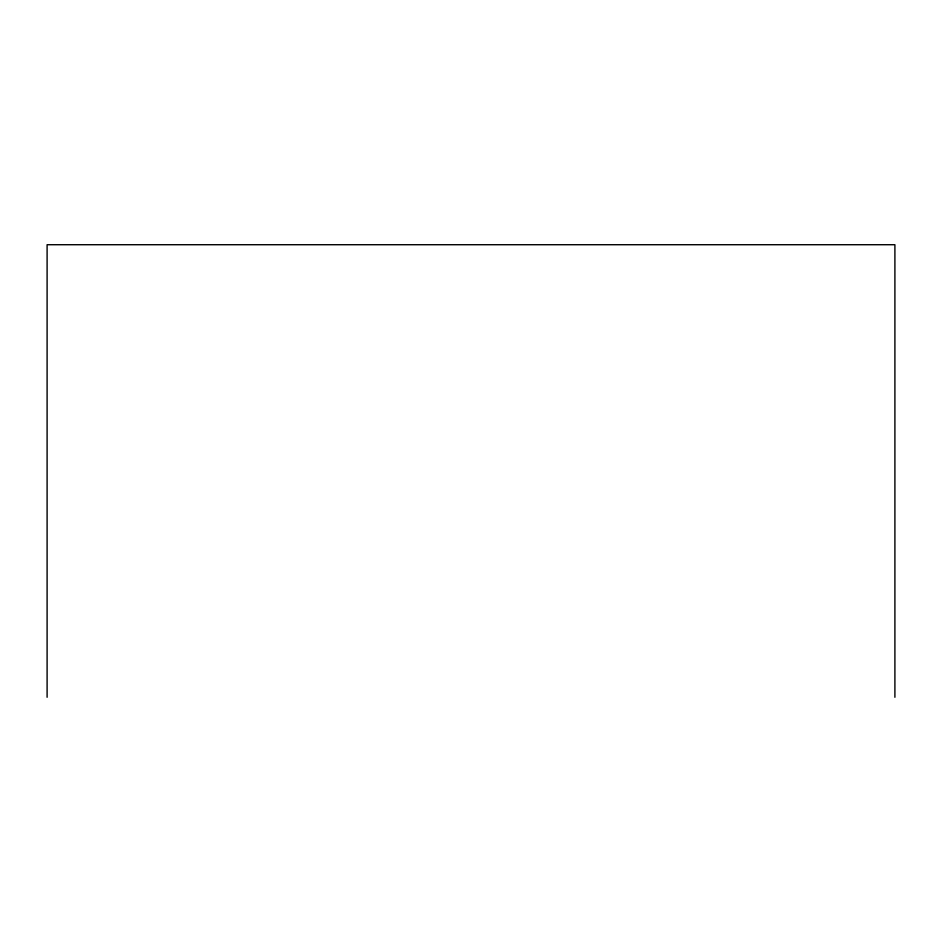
<?xml version="1.0" encoding="UTF-8"?>
<svg xmlns="http://www.w3.org/2000/svg" width="942" height="942" viewBox="0 0 942 942"><rect width="100%" height="100%" fill="white"/><g stroke="black" fill="none" stroke-linecap="round" stroke-linejoin="round"><path stroke-width="1.41" d="M894.9 697.28L894.9 244.72L47.1 244.72L47.1 697.28"/></g></svg>
